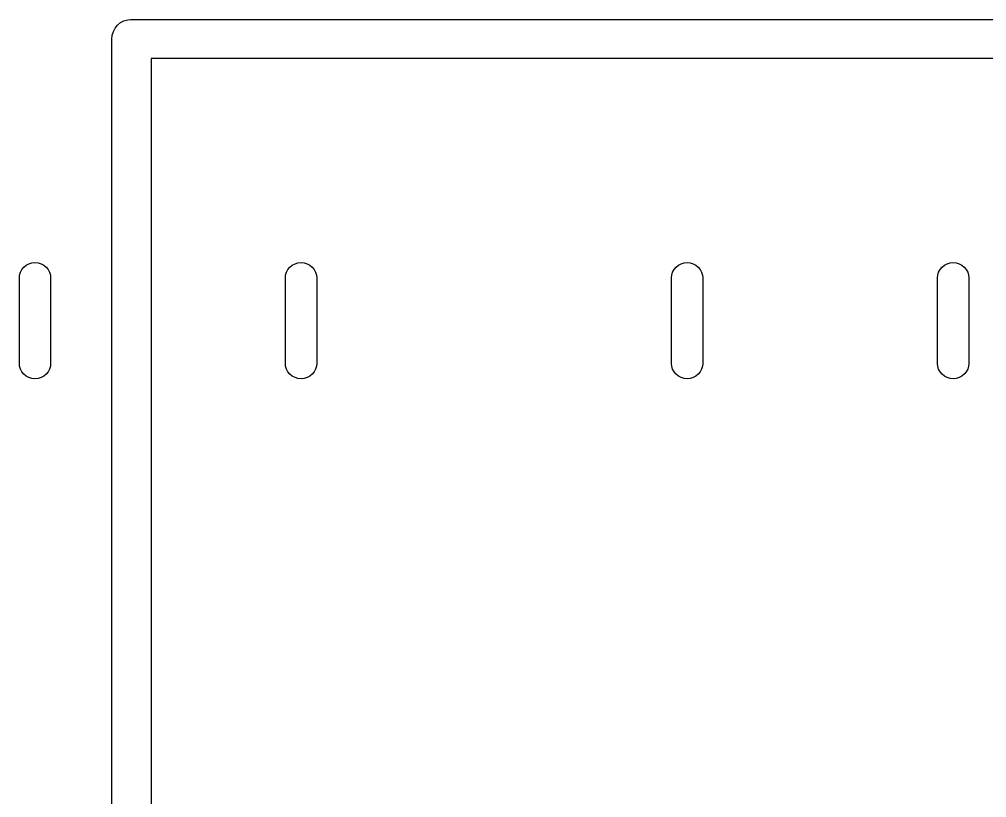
# Model space of a CAD drawing. Extents: x 0.4 to 10.6, y -8.1 to -0.4.
# Drawn here: x 2.7039 to 2.8499, y -3.4578 to -3.3403 of the extents above; entities that cross this region are included whole.
import ezdxf

# ---------------------------------------------------------------- set-up
doc = ezdxf.new("R2010")
doc.units = 0
doc.header["$MEASUREMENT"] = 0
doc.layers.add('BLACK', color=7, linetype='CONTINUOUS')

msp = doc.modelspace()

# ---------------------------------------------------------------- linework, layer by layer
at = {"layer": 'BLACK', "linetype": 'CONTINUOUS'}
for p, q in [((2.72029, -3.3404), (2.72072, -3.34035)), ((2.72072, -3.34035), (2.72087, -3.34034)), ((2.72087, -3.34034), (2.72101, -3.34035)), ((2.72101, -3.34035), (3.07072, -3.34035)), ((2.71813, -3.34217), (2.7184, -3.34166)), ((2.7184, -3.34166), (2.71877, -3.34121)), ((2.71877, -3.34121), (2.71922, -3.34084)), ((2.71922, -3.34084), (2.71973, -3.34057)), ((2.71973, -3.34057), (2.72029, -3.3404)), ((2.7179, -3.34331), (2.71796, -3.34273)), ((2.71796, -3.34273), (2.71813, -3.34217)), ((2.71791, -3.34345), (2.7179, -3.34331)), ((2.71791, -3.46066), (2.71791, -3.34345)), ((2.72382, -3.34626), (2.72382, -3.46299)), ((3.06791, -3.34626), (2.72382, -3.34626)), ((2.70411, -3.37851), (2.70433, -3.3781)), ((2.70433, -3.3781), (2.70462, -3.37774)), ((2.70462, -3.37774), (2.70498, -3.37744)), ((2.70498, -3.37744), (2.70539, -3.37723)), ((2.70539, -3.37723), (2.70584, -3.37709)), ((2.70584, -3.37709), (2.7063, -3.37704)), ((2.7063, -3.37704), (2.70676, -3.37709)), ((2.70676, -3.37709), (2.70721, -3.37723)), ((2.70721, -3.37723), (2.70762, -3.37744)), ((2.70762, -3.37744), (2.70798, -3.37774)), ((2.70798, -3.37774), (2.70827, -3.3781)), ((2.70827, -3.3781), (2.70849, -3.37851)), ((2.74426, -3.37851), (2.74448, -3.3781)), ((2.74448, -3.3781), (2.74478, -3.37774)), ((2.74478, -3.37774), (2.74514, -3.37744)), ((2.74514, -3.37744), (2.74555, -3.37723)), ((2.74555, -3.37723), (2.74599, -3.37709)), ((2.74599, -3.37709), (2.74646, -3.37704)), ((2.74646, -3.37704), (2.74692, -3.37709)), ((2.74692, -3.37709), (2.74736, -3.37723)), ((2.74736, -3.37723), (2.74778, -3.37744)), ((2.74778, -3.37744), (2.74814, -3.37774)), ((2.74814, -3.37774), (2.74843, -3.3781)), ((2.74843, -3.3781), (2.74865, -3.37851)), ((2.80253, -3.37851), (2.80275, -3.3781)), ((2.80275, -3.3781), (2.80305, -3.37774)), ((2.80305, -3.37774), (2.80341, -3.37744)), ((2.80341, -3.37744), (2.80382, -3.37723)), ((2.80382, -3.37723), (2.80426, -3.37709)), ((2.80426, -3.37709), (2.80472, -3.37704)), ((2.80472, -3.37704), (2.80519, -3.37709)), ((2.80519, -3.37709), (2.80563, -3.37723)), ((2.80563, -3.37723), (2.80604, -3.37744)), ((2.80604, -3.37744), (2.8064, -3.37774)), ((2.8064, -3.37774), (2.8067, -3.3781)), ((2.8067, -3.3781), (2.80692, -3.37851)), ((2.84269, -3.37851), (2.84291, -3.3781)), ((2.84291, -3.3781), (2.8432, -3.37774)), ((2.8432, -3.37774), (2.84356, -3.37744)), ((2.84356, -3.37744), (2.84397, -3.37723)), ((2.84397, -3.37723), (2.84442, -3.37709)), ((2.84442, -3.37709), (2.84488, -3.37704)), ((2.84488, -3.37704), (2.84534, -3.37709)), ((2.84534, -3.37709), (2.84579, -3.37723)), ((2.84579, -3.37723), (2.8462, -3.37744)), ((2.8462, -3.37744), (2.84656, -3.37774)), ((2.84656, -3.37774), (2.84686, -3.3781)), ((2.84686, -3.3781), (2.84707, -3.37851)), ((2.70394, -3.3793), (2.70397, -3.37896)), ((2.70394, -3.39235), (2.70394, -3.3793)), ((2.70397, -3.37896), (2.70411, -3.37851)), ((2.70849, -3.37851), (2.70863, -3.37896)), ((2.70863, -3.37896), (2.70866, -3.3793)), ((2.70866, -3.3793), (2.70866, -3.39235)), ((2.74409, -3.3793), (2.74413, -3.37896)), ((2.74409, -3.39235), (2.74409, -3.3793)), ((2.74413, -3.37896), (2.74426, -3.37851)), ((2.74865, -3.37851), (2.74878, -3.37896)), ((2.74878, -3.37896), (2.74882, -3.3793)), ((2.74882, -3.3793), (2.74882, -3.39235)), ((2.80236, -3.3793), (2.8024, -3.37896)), ((2.80236, -3.39235), (2.80236, -3.3793)), ((2.8024, -3.37896), (2.80253, -3.37851)), ((2.80692, -3.37851), (2.80705, -3.37896)), ((2.80705, -3.37896), (2.80709, -3.3793)), ((2.80709, -3.3793), (2.80709, -3.39235)), ((2.84252, -3.3793), (2.84255, -3.37896)), ((2.84252, -3.39235), (2.84252, -3.3793)), ((2.84255, -3.37896), (2.84269, -3.37851)), ((2.84707, -3.37851), (2.84721, -3.37896)), ((2.84721, -3.37896), (2.84724, -3.3793)), ((2.84724, -3.3793), (2.84724, -3.39235)), ((2.70397, -3.3927), (2.70394, -3.39235)), ((2.70411, -3.39314), (2.70397, -3.3927)), ((2.70863, -3.3927), (2.70849, -3.39314)), ((2.70866, -3.39235), (2.70863, -3.3927)), ((2.74413, -3.3927), (2.74409, -3.39235)), ((2.74426, -3.39314), (2.74413, -3.3927)), ((2.74878, -3.3927), (2.74865, -3.39314)), ((2.74882, -3.39235), (2.74878, -3.3927)), ((2.8024, -3.3927), (2.80236, -3.39235)), ((2.80253, -3.39314), (2.8024, -3.3927)), ((2.80705, -3.3927), (2.80692, -3.39314)), ((2.80709, -3.39235), (2.80705, -3.3927)), ((2.84255, -3.3927), (2.84252, -3.39235)), ((2.84269, -3.39314), (2.84255, -3.3927)), ((2.84721, -3.3927), (2.84707, -3.39314)), ((2.84724, -3.39235), (2.84721, -3.3927)), ((2.70433, -3.39355), (2.70411, -3.39314)), ((2.70462, -3.39391), (2.70433, -3.39355)), ((2.70498, -3.39421), (2.70462, -3.39391)), ((2.70539, -3.39443), (2.70498, -3.39421)), ((2.70762, -3.39421), (2.70721, -3.39443)), ((2.70798, -3.39391), (2.70762, -3.39421)), ((2.70827, -3.39355), (2.70798, -3.39391)), ((2.70849, -3.39314), (2.70827, -3.39355)), ((2.74448, -3.39355), (2.74426, -3.39314)), ((2.74478, -3.39391), (2.74448, -3.39355)), ((2.74514, -3.39421), (2.74478, -3.39391)), ((2.74555, -3.39443), (2.74514, -3.39421)), ((2.74778, -3.39421), (2.74737, -3.39443)), ((2.74814, -3.39391), (2.74778, -3.39421)), ((2.74843, -3.39355), (2.74814, -3.39391)), ((2.74865, -3.39314), (2.74843, -3.39355)), ((2.80275, -3.39355), (2.80253, -3.39314)), ((2.80305, -3.39391), (2.80275, -3.39355)), ((2.80341, -3.39421), (2.80305, -3.39391)), ((2.80382, -3.39443), (2.80341, -3.39421)), ((2.80604, -3.39421), (2.80563, -3.39443)), ((2.8064, -3.39391), (2.80604, -3.39421)), ((2.8067, -3.39355), (2.8064, -3.39391)), ((2.80692, -3.39314), (2.8067, -3.39355)), ((2.84291, -3.39355), (2.84269, -3.39314)), ((2.8432, -3.39391), (2.84291, -3.39355)), ((2.84356, -3.39421), (2.8432, -3.39391)), ((2.84397, -3.39443), (2.84356, -3.39421)), ((2.8462, -3.39421), (2.84579, -3.39443)), ((2.84656, -3.39391), (2.8462, -3.39421)), ((2.84686, -3.39355), (2.84656, -3.39391)), ((2.84707, -3.39314), (2.84686, -3.39355)), ((2.70584, -3.39456), (2.70539, -3.39443)), ((2.7063, -3.39461), (2.70584, -3.39456)), ((2.70676, -3.39456), (2.7063, -3.39461)), ((2.70721, -3.39443), (2.70676, -3.39456)), ((2.74599, -3.39456), (2.74555, -3.39443)), ((2.74646, -3.39461), (2.74599, -3.39456)), ((2.74692, -3.39456), (2.74646, -3.39461)), ((2.74737, -3.39443), (2.74692, -3.39456)), ((2.80426, -3.39456), (2.80382, -3.39443)), ((2.80472, -3.39461), (2.80426, -3.39456)), ((2.80519, -3.39456), (2.80472, -3.39461)), ((2.80563, -3.39443), (2.80519, -3.39456)), ((2.84442, -3.39456), (2.84397, -3.39443)), ((2.84488, -3.39461), (2.84442, -3.39456)), ((2.84534, -3.39456), (2.84488, -3.39461)), ((2.84579, -3.39443), (2.84534, -3.39456))]:
    msp.add_line(p, q, dxfattribs=at)

doc.saveas('drawing.dxf')
